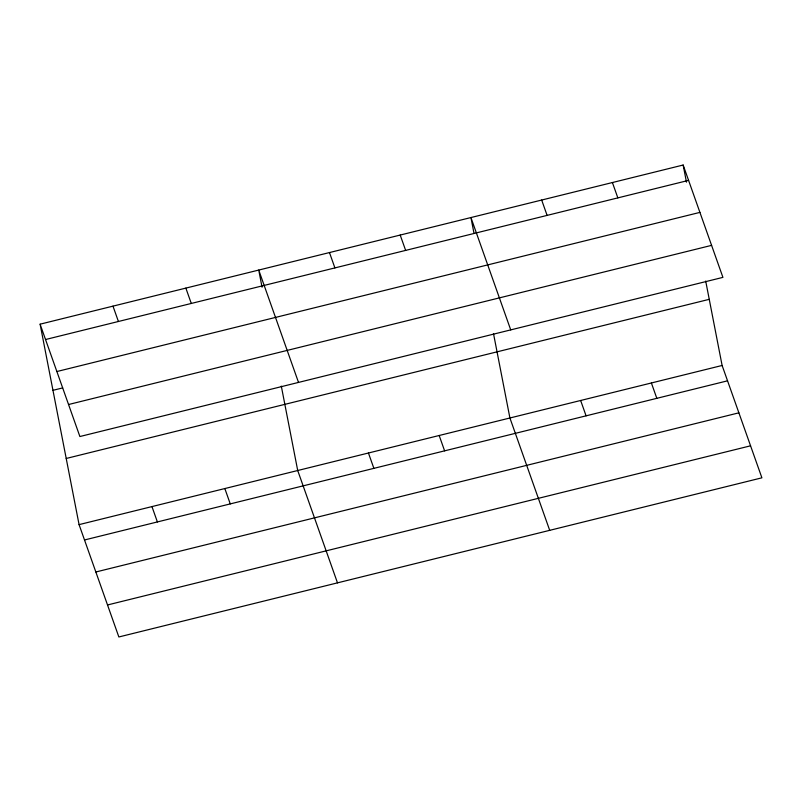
<?xml version="1.0" encoding="UTF-8"?>
<svg xmlns="http://www.w3.org/2000/svg" width="802" height="802" viewBox="0 0 802 802"><rect width="100%" height="100%" fill="white"/><g stroke="black" fill="none" stroke-linecap="round" stroke-linejoin="round"><path stroke-width="1.2" d="M40.1 324.178L683.144 165.032L722.923 277.372L79.889 436.529L40.1 324.178L79.077 524.628L118.856 636.968L761.9 477.822L722.111 365.471L705.7 281.071M45.534 339.527L688.577 180.38M56.872 371.537L699.915 212.39M52.962 390.323L62.676 387.917M68.551 404.519L711.595 245.362M66.215 458.473L709.249 299.326M79.077 524.628L722.111 365.471M84.511 539.977L727.554 380.82M95.849 571.986L738.883 412.829M107.528 604.969L750.562 445.812M612.407 182.535L617.841 197.883M651.384 382.975L656.818 398.323M541.671 200.039L547.104 215.387M580.648 400.489L586.082 415.837M510.724 329.893L470.934 217.542L474.032 233.472M549.701 530.343L509.912 417.992L493.501 333.592M400.198 235.056L405.642 250.404M439.175 435.496L444.609 450.844M329.472 252.56L334.905 267.908M368.439 453.01L373.882 468.358M298.514 382.414L258.735 270.063L262.064 287.216M337.492 582.864L297.712 470.513L281.302 386.113M185.853 288.108L191.287 303.457M224.831 488.548L230.264 503.897M112.982 306.143L118.415 321.492M151.949 506.583L157.392 521.942M683.144 165.032L686.472 182.174"/></g></svg>
